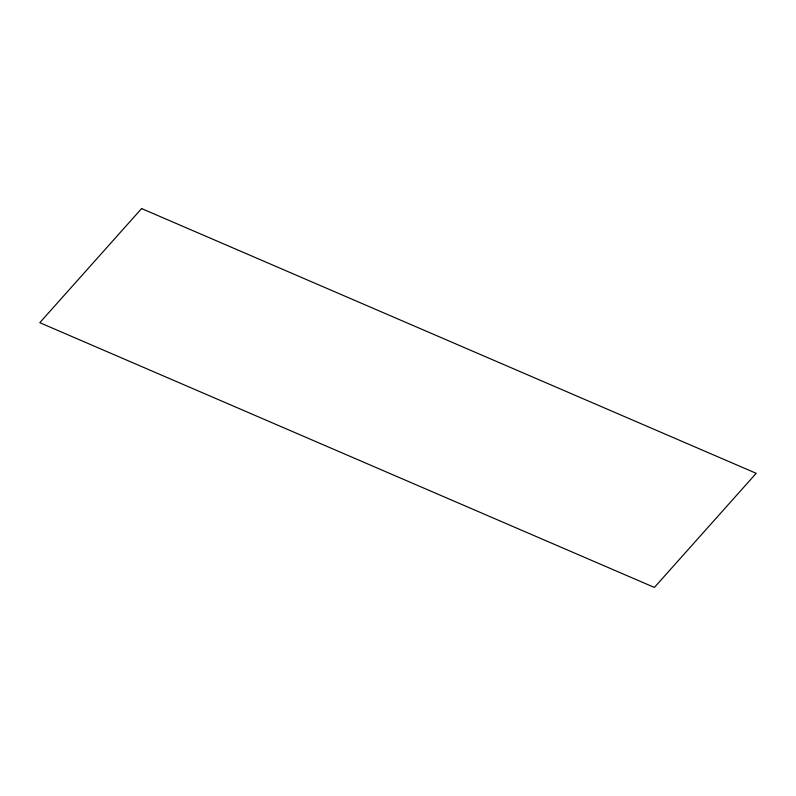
<?xml version="1.0" encoding="UTF-8"?>
<svg xmlns="http://www.w3.org/2000/svg" width="796" height="796" viewBox="0 0 796 796"><rect width="100%" height="100%" fill="white"/><g stroke="black" fill="none" stroke-linecap="round" stroke-linejoin="round"><path stroke-width="1.19" d="M141.608 208.562L39.8 322.688L654.392 587.438L756.2 473.312L141.608 208.562"/></g></svg>
